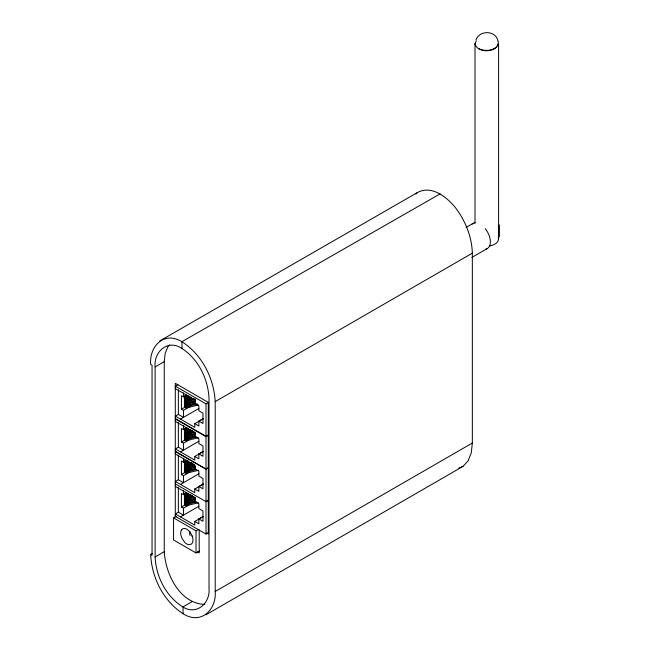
<?xml version="1.0" encoding="UTF-8"?>
<svg xmlns="http://www.w3.org/2000/svg" width="650" height="650" viewBox="0 0 650 650"><rect width="100%" height="100%" fill="white"/><g stroke="black" fill="none" stroke-linecap="round" stroke-linejoin="round"><path stroke-width="0.97" d="M150.678 554.539L152.043 555.327L152.043 365.154L150.678 364.358C149.069 346.174 164.385 330.752 181.87 341.729C202.012 354.502 213.907 378.113 215.207 401.611L215.207 591.476C216.661 610.155 200.574 625.081 183.064 613.722C163.394 600.949 151.743 577.704 150.678 554.539L152.433 553.524M159.591 341.047L417.259 192.627C431.982 184.567 447.436 197.511 456.211 208.65C465.66 221.577 471.868 237.047 472.339 253.159L472.339 443.024L471.274 452.928L468.081 460.899L462.979 466.399L205.839 614.851M155.123 366.925C153.522 351.626 168.049 338.821 182.065 348.538C198.429 359.279 207.951 378.763 209.016 398.044L209.016 588.063C210.616 603.363 196.081 616.168 182.065 606.45C165.669 595.725 155.951 576.298 155.123 556.944L155.123 366.925L164.255 361.652L165.173 353.397L167.862 346.767L169.699 344.809M190.084 531.806L190.084 533.073M475.012 223.324L475.012 43.721L476.296 40.852M497.941 45.5L498.396 43.761M498.249 41.697C499.029 52.788 477.295 53.991 475.012 43.721M498.591 43.453L498.591 239.289C497.981 243.506 493.301 245.253 489.629 245.968M476.027 39.934C479.416 29.689 496.405 30.355 497.997 41.364M415.984 193.984L417.259 192.627M496.901 46.873C491.806 51.074 484.104 51.383 478.302 48.498M187.939 395.493L186.444 396.386L185.079 395.598M190.621 397.069L186.444 398.84L184.405 397.662L184.405 398.889L186.444 400.067L191.596 398.052M193.537 398.799L188.541 400.043L186.444 401.294L184.405 400.116L184.405 401.342L186.444 402.521L188.541 401.269L195.487 399.539M187.939 428.277L186.444 429.171L185.079 428.382M193.537 431.584L188.541 432.827L186.444 434.078L184.405 432.9L184.405 434.127L186.444 435.305L188.541 434.054L195.487 432.323M195.487 433.55L188.541 435.281L186.444 436.532L184.405 435.354L184.405 436.581L186.444 437.759L188.541 436.507L195.487 434.777M187.939 460.817L186.444 461.711L185.079 460.923M190.621 462.394L186.444 464.165L184.405 462.987L184.405 464.214L186.444 465.392L188.541 464.132L192.571 463.133M193.537 464.116L188.541 465.359L186.444 466.619L184.405 465.441L184.405 466.668L186.444 467.846L188.541 466.586L194.513 465.108M195.487 466.091L188.541 467.813L186.444 469.073L184.405 467.894L184.405 469.121L186.444 470.299L188.541 469.04L195.487 467.317M187.939 493.277L186.444 494.171L185.079 493.391M193.537 496.584L188.541 497.827L186.444 499.078L184.405 497.9L184.405 499.127L186.444 500.305L188.541 499.054L195.487 497.323M195.487 498.55L188.541 500.281L186.444 501.532L184.405 500.354L184.405 501.581L186.444 502.767L188.541 501.507L195.487 499.777M208.626 434.777L206.009 436.288L175.386 418.608L175.386 416.154L194.773 427.343L194.773 423.662L198.859 426.026L198.859 421.119L202.946 423.475L202.946 413.148L198.859 410.784L198.859 405.876L194.773 403.52L194.773 399.839L175.386 388.643L175.386 386.189L177.994 384.678M466.042 227.435L472.94 223.454M198.404 404.95L188.541 407.404L183.471 410.377L181.423 409.199L181.423 395.704L183.471 396.882L186.745 394.989L186.745 396.216L186.233 395.923M184.405 397.662L186.745 398.669L186.745 397.442L184.697 396.264L186.444 397.613L188.679 396.329L188.679 397.556M184.405 398.889L184.697 399.945L186.745 401.123L186.745 399.896L185.933 399.774M184.405 401.342L186.745 402.35L186.444 403.748L184.405 402.569L184.405 403.796L186.444 404.974L188.541 403.723L195.487 401.993M188.541 400.043L188.167 398.483L188.679 398.783L191.246 397.296M184.405 402.569L186.745 403.577L188.541 402.496L195.487 400.766M188.679 401.237L188.541 402.496L188.167 400.936L188.679 401.237L191.246 399.75L195.065 398.799M184.405 403.796L184.697 404.852L186.745 406.031L188.541 404.95L195.487 403.219M197.429 403.967L188.541 406.177L186.444 407.428L184.405 406.25L184.697 404.852M190.393 403.926L188.679 404.918L188.167 404.617L188.541 404.95L188.167 403.39L188.679 403.691L191.246 402.204M184.405 405.023L186.745 406.031L186.745 404.804L185.721 404.219M188.167 407.071L188.541 407.404L188.167 405.844L188.679 406.144L191.246 404.658L196.024 403.471M190.393 406.38L188.679 407.371L188.679 406.144M175.386 416.154L178.36 414.432L183.471 417.381L183.471 410.377M175.386 386.189L206.009 403.869L208.626 402.366M180.489 419.104L198.892 408.476M215.207 401.611L472.339 253.159M471.868 257.441L487.386 248.479M198.404 437.734L188.541 440.188L183.471 443.162L181.423 441.984L181.423 428.48L183.471 429.666L186.745 427.773L186.745 429L186.233 428.707M198.859 421.119L202.954 418.754M194.773 423.662L203.458 418.657M192.571 430.593L188.541 431.6L186.444 432.851L184.405 431.673L184.697 430.276L186.745 431.454L190.621 429.853M184.405 431.673L184.697 432.729L186.745 433.907L186.745 432.681L185.933 432.559M184.697 430.276L184.697 429.049L186.444 430.398L188.679 429.114L188.679 430.341L188.167 430.04L186.233 431.161M184.405 430.446L186.444 431.624L186.745 430.227L186.233 429.934M188.541 432.827L188.167 431.267L188.679 431.567L191.246 430.081M184.405 434.127L186.745 435.134L186.745 436.361L184.405 435.354M190.393 431.803L188.679 432.794L188.679 431.567M188.541 435.281L188.167 433.721L188.679 434.021L191.246 432.534M184.405 436.581L186.745 437.588L186.444 438.986L184.405 437.808L184.405 439.034L186.444 440.212L188.541 438.961L196.463 436.987M184.405 437.808L186.745 438.815L188.541 437.734L195.487 436.004M188.679 436.475L188.541 437.734L188.167 436.174L188.679 436.475L191.246 434.988M188.679 438.929L188.541 440.188L188.167 438.628L188.679 438.929L191.246 437.442L195.065 436.491M208.626 467.561L206.009 469.073L175.386 451.384L175.386 448.931L178.36 447.216L183.471 450.166L183.471 443.162M175.386 448.931L194.773 460.127L194.773 456.446L198.859 458.811L198.859 453.903L202.946 456.259L202.946 445.933L198.859 443.568L198.859 438.661L194.773 436.304L194.773 432.624L175.386 421.427L175.386 418.974L206.009 436.654L208.626 435.151M180.489 451.88L198.892 441.261M198.404 470.267L188.541 472.729L183.471 475.694L181.423 474.516L181.423 461.021L183.471 462.199L186.745 460.314L186.745 461.541L184.697 460.354M198.859 453.903L202.954 451.539M194.773 456.446L203.458 451.433M184.405 462.987L186.745 463.994L186.745 462.767L188.679 461.646L188.679 462.873M184.405 464.214L184.697 465.27L186.745 466.448L186.745 465.221M184.697 462.808L184.697 461.581L186.745 462.767L186.233 462.467M188.541 465.359L188.167 463.808L188.679 464.1L191.246 462.621L188.654 463.263M184.405 466.668L186.745 467.675L186.745 468.902L184.405 467.894M190.393 464.344L188.679 465.327L188.679 464.1M188.541 467.813L188.167 466.261L188.679 466.554L191.246 465.075M184.405 469.121L186.745 470.129L186.444 471.526L184.405 470.348L184.405 471.575L186.444 472.753L188.541 471.502L196.463 469.527M190.393 466.798L188.679 467.781L188.679 466.554M184.405 470.348L186.745 471.356L188.541 470.275L195.487 468.544M191.246 468.756L188.679 470.234L188.167 469.942L188.541 470.275L188.167 468.715L188.679 469.007L191.246 467.529M188.679 471.461L188.541 472.729L188.167 471.169L188.679 471.461L191.246 469.983M208.626 532.569L206.009 534.072L175.386 516.392L175.386 513.939L194.773 525.135L194.773 521.454L198.859 523.811L198.859 518.903L202.946 521.259L202.946 510.933L198.859 508.576L198.859 503.669L194.773 501.304L194.773 497.624L175.386 486.427L175.386 481.471L178.36 479.757L183.471 482.706L183.471 475.694M175.386 481.471L194.773 492.668L194.773 488.987L198.859 491.343L198.859 486.436L202.946 488.8L202.946 478.465L198.859 476.109L198.859 471.201L194.773 468.845L194.773 465.164L175.386 453.968L175.386 451.514L206.009 469.194L208.626 467.683M180.489 484.421L198.892 473.801M198.404 502.734L188.541 505.188L183.471 508.162L181.423 506.984L181.423 493.488L183.471 494.666L186.745 492.773L186.745 494L186.233 493.707M198.859 486.436L202.954 484.079M194.773 488.987L203.458 483.974M192.571 495.601L188.541 496.6L186.444 497.851L184.405 496.673L184.697 495.276L186.745 496.454L190.621 494.853M184.405 494.219L186.444 495.398L188.679 494.114L188.679 495.341L188.167 495.048L186.233 496.161M184.405 496.673L184.697 497.729L186.745 498.907L186.745 497.681L185.933 497.559M184.405 495.446L186.444 496.624L186.745 495.227L186.233 494.934M188.541 497.827L188.167 496.275L188.679 496.567L191.246 495.081M184.405 499.127L186.745 500.134L186.745 501.361L184.405 500.354M190.393 496.803L188.679 497.794L188.679 496.567M184.405 501.581L186.745 502.588L186.444 503.994L184.405 502.808L184.405 504.034L186.444 505.221L188.541 503.961L196.463 501.995M188.541 500.281L188.167 498.729L188.679 499.021L191.246 497.534M184.405 502.808L186.745 503.815L188.541 502.734L195.487 501.004M188.679 501.475L188.541 502.734L188.167 501.183L188.679 501.475L191.246 499.988M188.679 503.929L188.541 505.188L188.167 503.636L188.679 503.929L191.246 502.442L195.065 501.491M175.386 513.939L178.36 512.216L183.471 515.166L183.471 508.162M199.518 550.932L196.032 552.947L173.558 539.971L173.558 517.879L176.166 516.376M175.386 483.925L206.009 501.662L208.626 500.102M206.009 501.662L208.626 500.151M180.489 516.888L198.892 506.261M198.859 518.903L202.954 516.539M194.773 521.454L203.458 516.441M173.558 517.879L196.032 530.863L198.64 529.352M155.123 556.944L164.255 551.671L164.255 361.652M192.205 601.583L183.064 606.856L183.064 613.722M215.207 591.476L472.339 443.024M440.074 193.895L181.87 341.729L182.065 348.538M181.423 409.199L184.738 407.331L186.745 408.484L186.745 407.257L184.405 406.25M181.423 441.984L184.738 440.115L186.745 441.269L186.745 440.042L184.405 439.034M181.423 474.516L184.738 472.648L186.745 473.809L186.233 472.282M181.423 506.984L184.738 505.115L186.745 506.269L186.745 505.042L184.405 504.034M184.405 471.575L184.738 472.648M458.819 468.049L462.979 466.399M188.654 402.846L195.065 401.253M189.524 432.965L194.114 431.819M189.524 435.419L195.065 434.038M189.524 465.506L194.114 464.36M189.524 467.959L195.065 466.578M189.524 470.413L195.065 469.032M189.524 497.965L194.114 496.827M189.524 500.419L195.065 499.038M204.677 604.403C179.554 603.436 165.514 573.804 164.255 551.671M192.059 536.031L192.587 536.25M206.643 533.016L208.301 533.967L208.301 402.391L175.281 383.329L175.281 516.847M197.494 551.923L199.201 552.914L199.201 529.726M188.167 396.029L188.541 397.589M188.167 428.813L188.541 430.373L188.167 430.04M188.167 461.354L188.541 462.906M188.167 493.821L188.541 495.373L188.167 495.048M190.198 535.486L189.394 533.674M475.191 44.021L475.532 45.752M498.249 237.534L498.591 239.289M499.322 224.908L499.322 236.762M206.009 403.869L206.009 436.288M206.009 436.654L206.009 469.073M206.009 469.194L206.009 534.072M196.032 530.863L196.032 552.947M188.679 398.783L188.679 400.01M188.679 403.691L188.679 404.918M188.679 434.021L188.679 435.248M188.679 469.007L188.679 470.234M188.679 499.021L188.679 500.248M186.444 396.386L186.444 397.613M186.444 398.84L186.444 400.067M186.444 401.294L186.444 402.521M186.444 403.748L186.444 404.974M186.444 406.201L186.444 407.428M186.444 429.171L186.444 430.398M186.444 431.624L186.444 432.851M186.444 434.078L186.444 435.305M186.444 436.532L186.444 437.759M186.444 438.986L186.444 440.212M186.444 461.711L186.444 462.938M186.444 464.165L186.444 465.392M186.444 466.619L186.444 467.846M186.444 469.073L186.444 470.299M186.444 471.526L186.444 472.753M186.444 494.171L186.444 495.398M186.444 496.624L186.444 497.851M186.444 499.078L186.444 500.305M186.444 501.532L186.444 502.767M186.444 503.994L186.444 505.221M184.697 396.264L184.697 397.491M184.697 401.172L184.697 402.399M184.738 406.104L184.738 407.331M184.697 433.956L184.697 435.183M184.697 436.41L184.697 437.637M184.738 438.888L184.738 440.115M184.697 466.497L184.697 467.724M184.697 468.951L184.697 470.177M184.697 494.049L184.697 495.276M184.697 498.956L184.697 500.183M184.697 501.41L184.697 502.637M184.738 503.888L184.738 505.115M183.471 392.876L183.471 396.882M183.471 425.661L183.471 429.666M183.471 458.201L183.471 462.199M183.471 490.661L183.471 494.666M178.36 389.87L178.36 414.432M178.36 422.654L178.36 447.216M178.36 455.195L178.36 479.757M178.36 487.654L178.36 512.216M471.794 224.372A14.446 8.344 60 0 1 475.052 222.796M485.274 228.694A14.446 8.344 60 0 1 486.021 249.015M181.529 529.847L181.074 530.749A9.352 5.395 60 0 0 181.074 535.787L182.138 538.614L184.738 542.303A8.361 4.826 60 0 0 188.931 544.724L191.531 544.034L192.595 542.441A9.352 5.395 60 0 0 192.595 537.404L191.531 534.576L188.931 530.887A8.361 4.826 60 0 0 184.738 528.466L182.894 528.678L181.529 529.847"/></g></svg>
